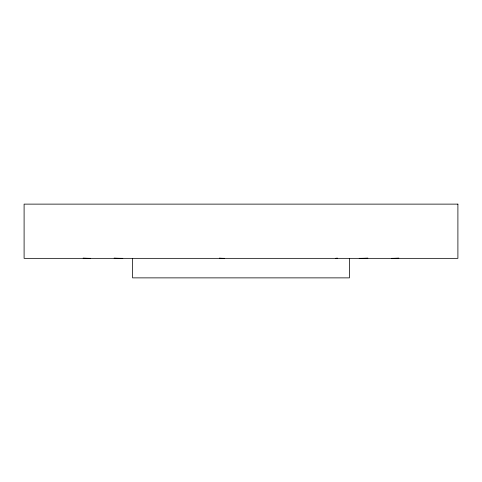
<?xml version="1.0" encoding="UTF-8"?>
<svg xmlns="http://www.w3.org/2000/svg" width="482" height="482" viewBox="0 0 482 482"><rect width="100%" height="100%" fill="white"/><g stroke="black" fill="none" stroke-linecap="round" stroke-linejoin="round"><path stroke-width="0.72" d="M335.701 258.346L337.346 258.105M349.42 258.352L349.42 277.873L132.58 277.873L132.58 258.352M90.417 258.34A23.588 2.392 5.9 0 1 83.133 258.099M367.868 258.099A23.588 3.386 0 0 1 359.217 258.34M398.867 258.099A23.588 2.392 -5.9 0 1 391.583 258.34M224.401 258.34A23.588 2.392 -5.9 0 1 219.449 258.099M122.783 258.34A23.588 3.386 0 0 1 114.132 258.099M457.9 204.127L24.1 204.127L24.1 258.352L457.9 258.352L457.9 204.127"/></g></svg>
